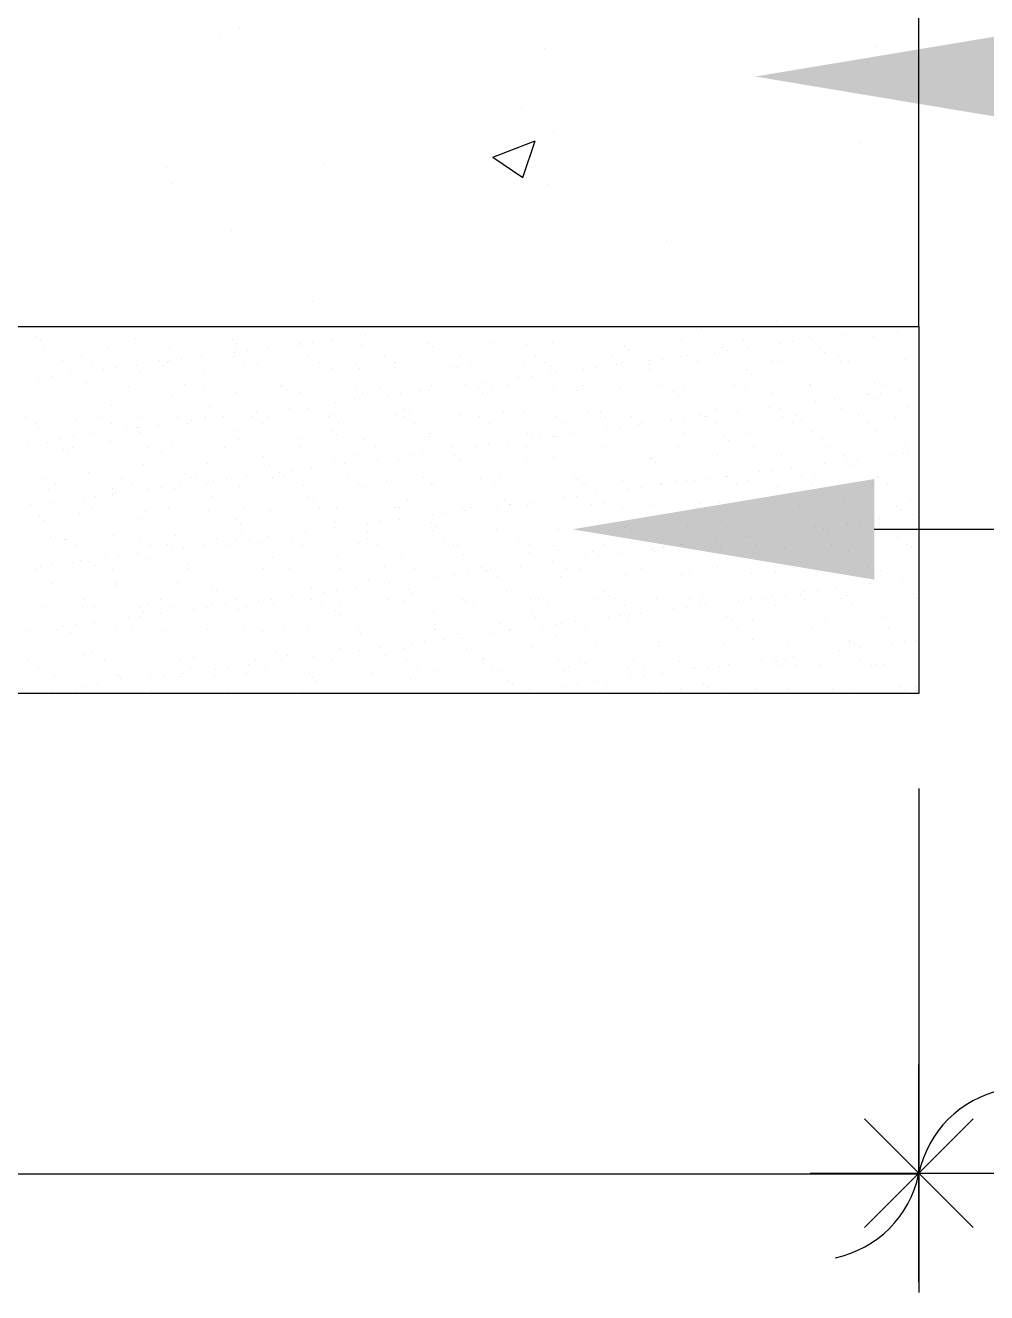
# Model space of a CAD drawing. Header units: metres. Extents: x 516 to 666, y 54 to 108.
# Drawn here: x 596.6788 to 597.009, y 86.6293 to 87.0648 of the extents above; entities that cross this region are included whole.
import ezdxf

# ---------------------------------------------------------------- set-up
doc = ezdxf.new("R2010")
doc.units = ezdxf.units.M
doc.header["$LTSCALE"] = 30
doc.header["$MEASUREMENT"] = 0
doc.layers.get('0').update_dxf_attribs({"linetype": 'CONTINUOUS'})

# ---------------------------------------------------------------- blocks, each defined once
blk = doc.blocks.new('_Integral')
at = {"color": 0, "linetype": 'ByBlock', "lineweight": -2}
for centre, start, end in [((0.4449, -0.0913), 102, 168), ((-0.4449, 0.0913), 282, 348)]:
    blk.add_arc(centre, 0.4542, start, end, dxfattribs=at)

msp = doc.modelspace()

# ---------------------------------------------------------------- linework, layer by layer
for p, q in [((596.98572, 86.96133), (596.98572, 87.21826)), ((596.75231, 87.06378), (596.75231, 87.06378)), ((596.74567, 87.06153), (596.74567, 87.06153)), ((596.97077, 87.05761), (596.97077, 87.05761)), ((596.85704, 87.05682), (596.85704, 87.05682)), ((596.9684, 87.05212), (596.9684, 87.05212)), ((596.84911, 87.03672), (596.84911, 87.03672)), ((596.86013, 87.02785), (596.86013, 87.02785)), ((596.83939, 87.0195), (596.854, 87.02511)), ((596.84974, 87.0125), (596.85397, 87.02511)), ((596.96524, 87.02466), (596.96524, 87.02466)), ((596.83939, 87.0195), (596.84977, 87.0125)), ((596.72745, 87.01584), (596.72745, 87.01584)), ((596.78112, 87.01745), (596.78112, 87.01745)), ((596.72889, 87.01058), (596.72889, 87.01058)), ((596.85813, 87.00997), (596.85813, 87.00997)), ((596.74978, 86.99433), (596.74978, 86.99433)), ((596.8991, 86.99092), (596.8991, 86.99092)), ((596.77743, 86.97003), (596.77743, 86.97003)), ((596.937, 86.96292), (596.937, 86.96292)), ((595.9055, 86.96133), (596.98572, 86.96133)), ((596.68267, 86.95779), (596.68267, 86.95779)), ((596.6953, 86.96126), (596.6953, 86.96126)), ((596.79563, 86.95832), (596.79563, 86.95832)), ((596.79998, 86.9589), (596.79998, 86.9589)), ((596.80676, 86.95979), (596.80676, 86.95979)), ((596.8181, 86.96128), (596.8181, 86.96128)), ((596.91112, 86.96064), (596.91112, 86.96064)), ((596.94346, 86.96131), (596.94346, 86.96131)), ((596.94815, 86.95749), (596.94815, 86.95749)), ((596.96056, 86.95843), (596.96056, 86.95843)), ((596.96491, 86.959), (596.96491, 86.959)), ((596.96999, 86.95777), (596.96999, 86.95777)), ((596.97169, 86.9599), (596.97169, 86.9599)), ((596.97685, 86.96102), (596.97685, 86.96102)), ((596.97839, 86.95961), (596.97839, 86.95961)), ((596.98572, 86.96133), (596.98572, 86.83523)), ((596.68421, 86.95639), (596.68421, 86.95639)), ((596.68524, 86.95354), (596.68524, 86.95354)), ((596.70708, 86.95381), (596.70708, 86.95381)), ((596.71655, 86.95706), (596.71655, 86.95706)), ((596.72843, 86.95371), (596.72843, 86.95371)), ((596.74994, 86.95677), (596.74994, 86.95677)), ((596.75097, 86.95452), (596.75097, 86.95452)), ((596.75148, 86.95536), (596.75148, 86.95536)), ((596.75505, 86.95298), (596.75505, 86.95298)), ((596.76184, 86.95387), (596.76184, 86.95387)), ((596.77281, 86.9548), (596.77281, 86.9548)), ((596.77317, 86.95537), (596.77317, 86.95537)), ((596.77752, 86.95594), (596.77752, 86.95594)), ((596.78383, 86.95603), (596.78383, 86.95603)), ((596.7843, 86.95683), (596.7843, 86.95683)), ((596.79416, 86.9547), (596.79416, 86.9547)), ((596.81669, 86.95551), (596.81669, 86.95551)), ((596.81722, 86.95575), (596.81722, 86.95575)), ((596.81876, 86.95434), (596.81876, 86.95434)), ((596.83854, 86.95579), (596.83854, 86.95579)), ((596.8511, 86.95501), (596.8511, 86.95501)), ((596.85988, 86.95569), (596.85988, 86.95569)), ((596.88242, 86.9565), (596.88242, 86.9565)), ((596.88449, 86.95472), (596.88449, 86.95472)), ((596.88603, 86.95331), (596.88603, 86.95331)), ((596.90427, 86.95678), (596.90427, 86.95678)), ((596.91838, 86.95398), (596.91838, 86.95398)), ((596.91998, 86.95309), (596.91998, 86.95309)), ((596.92561, 86.95668), (596.92561, 86.95668)), ((596.92677, 86.95398), (596.92677, 86.95398)), ((596.9381, 86.95547), (596.9381, 86.95547)), ((596.94245, 86.95605), (596.94245, 86.95605)), ((596.94923, 86.95694), (596.94923, 86.95694)), ((596.95177, 86.9537), (596.95177, 86.9537)), ((596.69147, 86.94973), (596.69147, 86.94973)), ((596.69823, 86.951), (596.69823, 86.951)), ((596.70175, 86.94876), (596.70175, 86.94876)), ((596.72421, 86.95105), (596.72421, 86.95105)), ((596.72486, 86.94945), (596.72486, 86.94945)), ((596.72773, 86.94881), (596.72773, 86.94881)), ((596.72825, 86.94945), (596.72825, 86.94945)), ((596.73259, 86.95002), (596.73259, 86.95002)), ((596.73937, 86.95092), (596.73937, 86.95092)), ((596.7502, 86.95109), (596.7502, 86.95109)), ((596.75071, 86.95241), (596.75071, 86.95241)), ((596.75372, 86.94885), (596.75372, 86.94885)), ((596.75874, 86.94871), (596.75874, 86.94871)), ((596.77619, 86.95114), (596.77619, 86.95114)), ((596.77971, 86.9489), (596.77971, 86.9489)), ((596.80217, 86.95119), (596.80217, 86.95119)), ((596.80569, 86.94895), (596.80569, 86.94895)), ((596.82816, 86.95124), (596.82816, 86.95124)), ((596.83168, 86.94899), (596.83168, 86.94899)), ((596.85415, 86.95128), (596.85415, 86.95128)), ((596.85767, 86.94904), (596.85767, 86.94904)), ((596.88014, 86.95133), (596.88014, 86.95133)), ((596.88365, 86.94909), (596.88365, 86.94909)), ((596.89318, 86.94956), (596.89318, 86.94956)), ((596.89752, 86.95013), (596.89752, 86.95013)), ((596.9043, 86.95102), (596.9043, 86.95102)), ((596.90612, 86.95138), (596.90612, 86.95138)), ((596.90964, 86.94914), (596.90964, 86.94914)), ((596.91555, 86.94896), (596.91555, 86.94896)), ((596.91564, 86.95252), (596.91564, 86.95252)), ((596.93211, 86.95143), (596.93211, 86.95143)), ((596.93563, 86.94918), (596.93563, 86.94918)), ((596.93739, 86.94923), (596.93739, 86.94923)), ((596.95331, 86.95229), (596.95331, 86.95229)), ((596.9581, 86.95147), (596.9581, 86.95147)), ((596.95874, 86.94913), (596.95874, 86.94913)), ((596.96161, 86.94923), (596.96161, 86.94923)), ((596.98128, 86.94994), (596.98128, 86.94994)), ((596.98408, 86.95152), (596.98408, 86.95152)), ((596.98565, 86.95296), (596.98565, 86.95296)), ((596.69445, 86.945), (596.69445, 86.945)), ((596.69583, 86.94518), (596.69583, 86.94518)), ((596.70578, 86.9465), (596.70578, 86.9465)), ((596.71013, 86.94707), (596.71013, 86.94707)), ((596.71691, 86.94796), (596.71691, 86.94796)), ((596.71836, 86.94599), (596.71836, 86.94599)), ((596.7264, 86.94804), (596.7264, 86.94804)), ((596.74021, 86.94627), (596.74021, 86.94627)), ((596.76155, 86.94617), (596.76155, 86.94617)), ((596.78409, 86.94698), (596.78409, 86.94698)), ((596.79213, 86.94842), (596.79213, 86.94842)), ((596.79367, 86.94701), (596.79367, 86.94701)), ((596.80594, 86.94726), (596.80594, 86.94726)), ((596.82602, 86.94768), (596.82602, 86.94768)), ((596.82728, 86.94715), (596.82728, 86.94715)), ((596.84982, 86.94797), (596.84982, 86.94797)), ((596.85938, 86.94511), (596.85938, 86.94511)), ((596.85941, 86.9474), (596.85941, 86.9474)), ((596.86095, 86.94599), (596.86095, 86.94599)), ((596.87071, 86.9466), (596.87071, 86.9466)), ((596.87166, 86.94825), (596.87166, 86.94825)), ((596.87506, 86.94717), (596.87506, 86.94717)), ((596.88184, 86.94807), (596.88184, 86.94807)), ((596.89301, 86.94814), (596.89301, 86.94814)), ((596.89329, 86.94666), (596.89329, 86.94666)), ((596.92668, 86.94637), (596.92668, 86.94637)), ((596.92822, 86.94496), (596.92822, 86.94496)), ((596.96057, 86.94563), (596.96057, 86.94563)), ((596.68332, 86.94354), (596.68332, 86.94354)), ((596.68767, 86.94411), (596.68767, 86.94411)), ((596.68843, 86.94064), (596.68843, 86.94064)), ((596.69977, 86.94212), (596.69977, 86.94212)), ((596.70131, 86.94071), (596.70131, 86.94071)), ((596.71441, 86.94069), (596.71441, 86.94069)), ((596.73366, 86.94138), (596.73366, 86.94138)), ((596.7404, 86.94074), (596.7404, 86.94074)), ((596.76639, 86.94078), (596.76639, 86.94078)), ((596.76705, 86.9411), (596.76705, 86.9411)), ((596.79238, 86.94083), (596.79238, 86.94083)), ((596.80093, 86.94036), (596.80093, 86.94036)), ((596.81836, 86.94088), (596.81836, 86.94088)), ((596.82579, 86.94069), (596.82579, 86.94069)), ((596.83013, 86.94126), (596.83013, 86.94126)), ((596.83432, 86.94007), (596.83432, 86.94007)), ((596.83692, 86.94215), (596.83692, 86.94215)), ((596.84435, 86.94092), (596.84435, 86.94092)), ((596.84825, 86.94365), (596.84825, 86.94365)), ((596.8526, 86.94422), (596.8526, 86.94422)), ((596.87034, 86.94097), (596.87034, 86.94097)), ((596.88295, 86.94042), (596.88295, 86.94042)), ((596.89632, 86.94102), (596.89632, 86.94102)), ((596.90479, 86.9407), (596.90479, 86.9407)), ((596.92231, 86.94107), (596.92231, 86.94107)), ((596.92614, 86.9406), (596.92614, 86.9406)), ((596.9483, 86.94111), (596.9483, 86.94111)), ((596.94868, 86.94141), (596.94868, 86.94141)), ((596.97052, 86.94169), (596.97052, 86.94169)), ((596.97428, 86.94116), (596.97428, 86.94116)), ((596.68576, 86.93746), (596.68576, 86.93746)), ((596.70761, 86.93774), (596.70761, 86.93774)), ((596.72895, 86.93763), (596.72895, 86.93763)), ((596.75149, 86.93845), (596.75149, 86.93845)), ((596.76859, 86.93969), (596.76859, 86.93969)), ((596.77333, 86.93872), (596.77333, 86.93872)), ((596.79199, 86.93624), (596.79199, 86.93624)), ((596.79468, 86.93862), (596.79468, 86.93862)), ((596.80333, 86.93773), (596.80333, 86.93773)), ((596.80767, 86.9383), (596.80767, 86.9383)), ((596.81446, 86.9392), (596.81446, 86.9392)), ((596.81722, 86.93943), (596.81722, 86.93943)), ((596.83586, 86.93866), (596.83586, 86.93866)), ((596.83906, 86.93971), (596.83906, 86.93971)), ((596.86041, 86.93961), (596.86041, 86.93961)), ((596.86821, 86.93934), (596.86821, 86.93934)), ((596.9016, 86.93905), (596.9016, 86.93905)), ((596.90314, 86.93764), (596.90314, 86.93764)), ((596.93548, 86.93831), (596.93548, 86.93831)), ((596.95692, 86.93635), (596.95692, 86.93635)), ((596.96826, 86.93784), (596.96826, 86.93784)), ((596.96887, 86.93802), (596.96887, 86.93802)), ((596.97041, 86.93661), (596.97041, 86.93661)), ((596.9726, 86.93841), (596.9726, 86.93841)), ((596.97939, 86.9393), (596.97939, 86.9393)), ((596.70857, 86.93406), (596.70857, 86.93406)), ((596.74196, 86.93377), (596.74196, 86.93377)), ((596.7435, 86.93236), (596.7435, 86.93236)), ((596.7584, 86.93182), (596.7584, 86.93182)), ((596.76275, 86.93239), (596.76275, 86.93239)), ((596.76953, 86.93328), (596.76953, 86.93328)), ((596.77585, 86.93304), (596.77585, 86.93304)), ((596.78087, 86.93477), (596.78087, 86.93477)), ((596.78521, 86.93535), (596.78521, 86.93535)), ((596.80924, 86.93275), (596.80924, 86.93275)), ((596.81078, 86.93134), (596.81078, 86.93134)), ((596.84312, 86.93201), (596.84312, 86.93201)), ((596.85035, 86.93189), (596.85035, 86.93189)), ((596.87219, 86.93217), (596.87219, 86.93217)), ((596.87651, 86.93172), (596.87651, 86.93172)), ((596.89354, 86.93206), (596.89354, 86.93206)), ((596.91608, 86.93288), (596.91608, 86.93288)), ((596.92333, 86.93192), (596.92333, 86.93192)), ((596.92768, 86.9325), (596.92768, 86.9325)), ((596.93446, 86.93339), (596.93446, 86.93339)), ((596.93792, 86.93315), (596.93792, 86.93315)), ((596.9458, 86.93488), (596.9458, 86.93488)), ((596.95014, 86.93545), (596.95014, 86.93545)), ((596.95927, 86.93305), (596.95927, 86.93305)), ((596.9818, 86.93386), (596.9818, 86.93386)), ((596.67898, 86.93006), (596.67898, 86.93006)), ((596.6825, 86.92781), (596.6825, 86.92781)), ((596.69635, 86.9291), (596.69635, 86.9291)), ((596.70497, 86.9301), (596.70497, 86.9301)), ((596.70849, 86.92786), (596.70849, 86.92786)), ((596.71889, 86.92991), (596.71889, 86.92991)), ((596.72461, 86.92737), (596.72461, 86.92737)), ((596.73095, 86.93015), (596.73095, 86.93015)), ((596.73447, 86.92791), (596.73447, 86.92791)), ((596.73594, 86.92886), (596.73594, 86.92886)), ((596.74028, 86.92943), (596.74028, 86.92943)), ((596.74073, 86.93019), (596.74073, 86.93019)), ((596.74707, 86.93032), (596.74707, 86.93032)), ((596.75694, 86.9302), (596.75694, 86.9302)), ((596.76046, 86.92796), (596.76046, 86.92796)), ((596.76208, 86.93009), (596.76208, 86.93009)), ((596.78293, 86.93025), (596.78293, 86.93025)), ((596.78462, 86.9309), (596.78462, 86.9309)), ((596.78645, 86.928), (596.78645, 86.928)), ((596.80646, 86.93118), (596.80646, 86.93118)), ((596.80891, 86.93029), (596.80891, 86.93029)), ((596.81243, 86.92805), (596.81243, 86.92805)), ((596.82781, 86.93108), (596.82781, 86.93108)), ((596.8349, 86.93034), (596.8349, 86.93034)), ((596.83842, 86.9281), (596.83842, 86.9281)), ((596.86089, 86.93039), (596.86089, 86.93039)), ((596.86441, 86.92815), (596.86441, 86.92815)), ((596.87805, 86.93031), (596.87805, 86.93031)), ((596.88687, 86.93043), (596.88687, 86.93043)), ((596.88954, 86.92747), (596.88954, 86.92747)), ((596.89039, 86.92819), (596.89039, 86.92819)), ((596.90087, 86.92897), (596.90087, 86.92897)), ((596.90521, 86.92954), (596.90521, 86.92954)), ((596.9104, 86.93099), (596.9104, 86.93099)), ((596.912, 86.93043), (596.912, 86.93043)), ((596.91286, 86.93048), (596.91286, 86.93048)), ((596.91638, 86.92824), (596.91638, 86.92824)), ((596.93885, 86.93053), (596.93885, 86.93053)), ((596.94237, 86.92829), (596.94237, 86.92829)), ((596.94379, 86.9307), (596.94379, 86.9307)), ((596.94532, 86.92929), (596.94532, 86.92929)), ((596.96484, 86.93058), (596.96484, 86.93058)), ((596.96835, 86.92833), (596.96835, 86.92833)), ((596.97767, 86.92996), (596.97767, 86.92996)), ((596.68349, 86.92674), (596.68349, 86.92674)), ((596.69102, 86.92294), (596.69102, 86.92294)), ((596.69536, 86.92352), (596.69536, 86.92352)), ((596.70214, 86.92441), (596.70214, 86.92441)), ((596.71348, 86.9259), (596.71348, 86.9259)), ((596.71688, 86.92645), (596.71688, 86.92645)), ((596.71782, 86.92647), (596.71782, 86.92647)), ((596.71842, 86.92504), (596.71842, 86.92504)), ((596.75076, 86.92571), (596.75076, 86.92571)), ((596.77386, 86.92264), (596.77386, 86.92264)), ((596.78415, 86.92542), (596.78415, 86.92542)), ((596.78569, 86.92402), (596.78569, 86.92402)), ((596.79521, 86.92254), (596.79521, 86.92254)), ((596.81775, 86.92335), (596.81775, 86.92335)), ((596.81804, 86.92469), (596.81804, 86.92469)), ((596.83959, 86.92363), (596.83959, 86.92363)), ((596.85143, 86.9244), (596.85143, 86.9244)), ((596.85296, 86.92299), (596.85296, 86.92299)), ((596.85595, 86.92305), (596.85595, 86.92305)), ((596.86029, 86.92362), (596.86029, 86.92362)), ((596.86094, 86.92353), (596.86094, 86.92353)), ((596.86707, 86.92452), (596.86707, 86.92452)), ((596.87841, 86.92601), (596.87841, 86.92601)), ((596.88275, 86.92658), (596.88275, 86.92658)), ((596.88347, 86.92434), (596.88347, 86.92434)), ((596.88531, 86.92366), (596.88531, 86.92366)), ((596.90532, 86.92462), (596.90532, 86.92462)), ((596.9187, 86.92338), (596.9187, 86.92338)), ((596.92666, 86.92452), (596.92666, 86.92452)), ((596.9492, 86.92533), (596.9492, 86.92533)), ((596.95258, 86.92264), (596.95258, 86.92264)), ((596.97105, 86.92561), (596.97105, 86.92561)), ((596.67968, 86.92145), (596.67968, 86.92145)), ((596.68629, 86.92138), (596.68629, 86.92138)), ((596.69179, 86.91913), (596.69179, 86.91913)), ((596.69517, 86.91974), (596.69517, 86.91974)), ((596.70813, 86.92166), (596.70813, 86.92166)), ((596.72115, 86.91979), (596.72115, 86.91979)), ((596.72568, 86.91839), (596.72568, 86.91839)), ((596.72948, 86.92155), (596.72948, 86.92155)), ((596.74714, 86.91984), (596.74714, 86.91984)), ((596.75202, 86.92237), (596.75202, 86.92237)), ((596.77313, 86.91989), (596.77313, 86.91989)), ((596.79911, 86.91993), (596.79911, 86.91993)), ((596.82215, 86.9186), (596.82215, 86.9186)), ((596.8251, 86.91998), (596.8251, 86.91998)), ((596.83348, 86.9201), (596.83348, 86.9201)), ((596.83783, 86.92067), (596.83783, 86.92067)), ((596.84461, 86.92156), (596.84461, 86.92156)), ((596.85109, 86.92003), (596.85109, 86.92003)), ((596.87708, 86.92007), (596.87708, 86.92007)), ((596.90306, 86.92012), (596.90306, 86.92012)), ((596.92024, 86.92197), (596.92024, 86.92197)), ((596.92905, 86.92017), (596.92905, 86.92017)), ((596.95504, 86.92022), (596.95504, 86.92022)), ((596.98102, 86.92026), (596.98102, 86.92026)), ((596.69333, 86.91772), (596.69333, 86.91772)), ((596.71942, 86.91383), (596.71942, 86.91383)), ((596.74126, 86.91411), (596.74126, 86.91411)), ((596.75907, 86.9181), (596.75907, 86.9181)), ((596.7606, 86.91669), (596.7606, 86.91669)), ((596.76261, 86.91401), (596.76261, 86.91401)), ((596.78514, 86.91482), (596.78514, 86.91482)), ((596.78856, 86.91418), (596.78856, 86.91418)), ((596.7929, 86.91475), (596.7929, 86.91475)), ((596.79295, 86.91736), (596.79295, 86.91736)), ((596.79969, 86.91565), (596.79969, 86.91565)), ((596.80699, 86.9151), (596.80699, 86.9151)), ((596.81102, 86.91714), (596.81102, 86.91714)), ((596.81537, 86.91771), (596.81537, 86.91771)), ((596.82634, 86.91708), (596.82634, 86.91708)), ((596.82788, 86.91567), (596.82788, 86.91567)), ((596.82833, 86.915), (596.82833, 86.915)), ((596.85087, 86.91581), (596.85087, 86.91581)), ((596.86022, 86.91634), (596.86022, 86.91634)), ((596.87272, 86.91609), (596.87272, 86.91609)), ((596.89362, 86.91605), (596.89362, 86.91605)), ((596.89406, 86.91599), (596.89406, 86.91599)), ((596.89515, 86.91464), (596.89515, 86.91464)), ((596.9166, 86.9168), (596.9166, 86.9168)), ((596.9275, 86.91531), (596.9275, 86.91531)), ((596.93844, 86.91708), (596.93844, 86.91708)), ((596.95349, 86.91429), (596.95349, 86.91429)), ((596.95783, 86.91486), (596.95783, 86.91486)), ((596.95979, 86.91697), (596.95979, 86.91697)), ((596.96089, 86.91503), (596.96089, 86.91503)), ((596.96462, 86.91575), (596.96462, 86.91575)), ((596.97595, 86.91725), (596.97595, 86.91725)), ((596.9803, 86.91782), (596.9803, 86.91782)), ((596.98233, 86.91779), (596.98233, 86.91779)), ((596.69688, 86.91302), (596.69688, 86.91302)), ((596.70059, 86.91106), (596.70059, 86.91106)), ((596.73398, 86.91078), (596.73398, 86.91078)), ((596.75476, 86.90973), (596.75476, 86.90973)), ((596.7661, 86.91122), (596.7661, 86.91122)), ((596.76786, 86.91004), (596.76786, 86.91004)), ((596.77044, 86.9118), (596.77044, 86.9118)), ((596.77722, 86.91269), (596.77722, 86.91269)), ((596.80126, 86.90975), (596.80126, 86.90975)), ((596.84164, 86.90944), (596.84164, 86.90944)), ((596.86763, 86.90949), (596.86763, 86.90949)), ((596.89361, 86.90954), (596.89361, 86.90954)), ((596.9196, 86.90959), (596.9196, 86.90959)), ((596.91969, 86.90984), (596.91969, 86.90984)), ((596.93103, 86.91133), (596.93103, 86.91133)), ((596.93537, 86.9119), (596.93537, 86.9119)), ((596.94215, 86.9128), (596.94215, 86.9128)), ((596.94559, 86.90963), (596.94559, 86.90963)), ((596.96243, 86.91362), (596.96243, 86.91362)), ((596.97157, 86.90968), (596.97157, 86.90968)), ((596.97157, 86.90953), (596.97157, 86.90953)), ((596.68572, 86.90916), (596.68572, 86.90916)), ((596.68681, 86.9053), (596.68681, 86.9053)), ((596.68924, 86.90692), (596.68924, 86.90692)), ((596.70866, 86.90558), (596.70866, 86.90558)), ((596.71171, 86.90921), (596.71171, 86.90921)), ((596.71523, 86.90697), (596.71523, 86.90697)), ((596.72117, 86.90531), (596.72117, 86.90531)), ((596.72552, 86.90588), (596.72552, 86.90588)), ((596.73, 86.90548), (596.73, 86.90548)), ((596.7323, 86.90677), (596.7323, 86.90677)), ((596.73552, 86.90937), (596.73552, 86.90937)), ((596.73769, 86.90925), (596.73769, 86.90925)), ((596.74121, 86.90701), (596.74121, 86.90701)), ((596.74363, 86.90827), (596.74363, 86.90827)), ((596.74798, 86.90884), (596.74798, 86.90884)), ((596.75254, 86.90629), (596.75254, 86.90629)), ((596.76368, 86.9093), (596.76368, 86.9093)), ((596.7672, 86.90706), (596.7672, 86.90706)), ((596.77439, 86.90657), (596.77439, 86.90657)), ((596.78967, 86.90935), (596.78967, 86.90935)), ((596.79319, 86.90711), (596.79319, 86.90711)), ((596.79573, 86.90646), (596.79573, 86.90646)), ((596.80279, 86.90834), (596.80279, 86.90834)), ((596.81565, 86.9094), (596.81565, 86.9094)), ((596.81827, 86.90728), (596.81827, 86.90728)), ((596.81917, 86.90715), (596.81917, 86.90715)), ((596.83514, 86.90901), (596.83514, 86.90901)), ((596.84011, 86.90755), (596.84011, 86.90755)), ((596.84516, 86.9072), (596.84516, 86.9072)), ((596.86146, 86.90745), (596.86146, 86.90745)), ((596.86853, 86.90873), (596.86853, 86.90873)), ((596.87007, 86.90732), (596.87007, 86.90732)), ((596.87115, 86.90725), (596.87115, 86.90725)), ((596.884, 86.90826), (596.884, 86.90826)), ((596.8861, 86.90542), (596.8861, 86.90542)), ((596.89045, 86.90599), (596.89045, 86.90599)), ((596.89713, 86.9073), (596.89713, 86.9073)), ((596.89723, 86.90688), (596.89723, 86.90688)), ((596.90241, 86.90799), (596.90241, 86.90799)), ((596.90584, 86.90854), (596.90584, 86.90854)), ((596.90856, 86.90837), (596.90856, 86.90837)), ((596.91291, 86.90895), (596.91291, 86.90895)), ((596.92312, 86.90734), (596.92312, 86.90734)), ((596.92719, 86.90844), (596.92719, 86.90844)), ((596.93581, 86.9077), (596.93581, 86.9077)), ((596.93734, 86.90629), (596.93734, 86.90629)), ((596.94911, 86.90739), (596.94911, 86.90739)), ((596.94973, 86.90925), (596.94973, 86.90925)), ((596.96969, 86.90696), (596.96969, 86.90696)), ((596.97509, 86.90744), (596.97509, 86.90744)), ((596.68738, 86.90086), (596.68738, 86.90086)), ((596.69871, 86.90235), (596.69871, 86.90235)), ((596.70305, 86.90292), (596.70305, 86.90292)), ((596.7089, 86.90345), (596.7089, 86.90345)), ((596.70984, 86.90382), (596.70984, 86.90382)), ((596.71043, 86.90204), (596.71043, 86.90204)), ((596.74278, 86.90271), (596.74278, 86.90271)), ((596.77617, 86.90243), (596.77617, 86.90243)), ((596.77771, 86.90102), (596.77771, 86.90102)), ((596.81005, 86.90169), (596.81005, 86.90169)), ((596.84344, 86.9014), (596.84344, 86.9014)), ((596.85231, 86.90097), (596.85231, 86.90097)), ((596.86364, 86.90246), (596.86364, 86.90246)), ((596.86798, 86.90303), (596.86798, 86.90303)), ((596.87477, 86.90392), (596.87477, 86.90392)), ((596.91713, 86.90072), (596.91713, 86.90072)), ((596.93897, 86.901), (596.93897, 86.901)), ((596.96032, 86.90089), (596.96032, 86.90089)), ((596.98285, 86.90171), (596.98285, 86.90171)), ((596.68059, 86.89997), (596.68059, 86.89997)), ((596.6974, 86.89694), (596.6974, 86.89694)), ((596.70191, 86.89885), (596.70191, 86.89885)), ((596.71994, 86.89775), (596.71994, 86.89775)), ((596.72789, 86.8989), (596.72789, 86.8989)), ((596.74178, 86.89803), (596.74178, 86.89803)), ((596.75388, 86.89894), (596.75388, 86.89894)), ((596.76313, 86.89793), (596.76313, 86.89793)), ((596.77987, 86.89899), (596.77987, 86.89899)), ((596.78567, 86.89874), (596.78567, 86.89874)), ((596.80585, 86.89904), (596.80585, 86.89904)), ((596.80751, 86.89902), (596.80751, 86.89902)), ((596.81872, 86.89655), (596.81872, 86.89655)), ((596.82306, 86.89712), (596.82306, 86.89712)), ((596.82886, 86.89892), (596.82886, 86.89892)), ((596.82984, 86.89801), (596.82984, 86.89801)), ((596.83184, 86.89908), (596.83184, 86.89908)), ((596.84118, 86.8995), (596.84118, 86.8995)), ((596.84498, 86.89999), (596.84498, 86.89999)), ((596.84552, 86.90007), (596.84552, 86.90007)), ((596.8514, 86.89973), (596.8514, 86.89973)), ((596.85783, 86.89913), (596.85783, 86.89913)), ((596.87324, 86.90001), (596.87324, 86.90001)), ((596.87733, 86.90067), (596.87733, 86.90067)), ((596.88381, 86.89918), (596.88381, 86.89918)), ((596.89459, 86.89991), (596.89459, 86.89991)), ((596.9098, 86.89923), (596.9098, 86.89923)), ((596.91072, 86.90038), (596.91072, 86.90038)), ((596.91226, 86.89897), (596.91226, 86.89897)), ((596.93579, 86.89927), (596.93579, 86.89927)), ((596.9446, 86.89964), (596.9446, 86.89964)), ((596.96178, 86.89932), (596.96178, 86.89932)), ((596.97799, 86.89935), (596.97799, 86.89935)), ((596.97953, 86.89794), (596.97953, 86.89794)), ((596.98365, 86.89665), (596.98365, 86.89665)), ((596.68381, 86.89613), (596.68381, 86.89613)), ((596.68535, 86.89472), (596.68535, 86.89472)), ((596.71769, 86.89539), (596.71769, 86.89539)), ((596.75108, 86.8951), (596.75108, 86.8951)), ((596.75262, 86.89369), (596.75262, 86.89369)), ((596.78492, 86.8921), (596.78492, 86.8921)), ((596.78497, 86.89437), (596.78497, 86.89437)), ((596.79625, 86.89359), (596.79625, 86.89359)), ((596.8006, 86.89416), (596.8006, 86.89416)), ((596.80738, 86.89505), (596.80738, 86.89505)), ((596.81836, 86.89408), (596.81836, 86.89408)), ((596.8199, 86.89267), (596.8199, 86.89267)), ((596.85224, 86.89334), (596.85224, 86.89334)), ((596.88453, 86.89218), (596.88453, 86.89218)), ((596.88563, 86.89305), (596.88563, 86.89305)), ((596.90637, 86.89246), (596.90637, 86.89246)), ((596.91952, 86.89232), (596.91952, 86.89232)), ((596.92772, 86.89236), (596.92772, 86.89236)), ((596.94985, 86.8922), (596.94985, 86.8922)), ((596.95025, 86.89317), (596.95025, 86.89317)), ((596.95291, 86.89203), (596.95291, 86.89203)), ((596.96118, 86.8937), (596.96118, 86.8937)), ((596.96553, 86.89427), (596.96553, 86.89427)), ((596.9721, 86.89345), (596.9721, 86.89345)), ((596.97231, 86.89516), (596.97231, 86.89516)), ((596.68734, 86.88922), (596.68734, 86.88922)), ((596.69246, 86.88826), (596.69246, 86.88826)), ((596.69261, 86.88807), (596.69261, 86.88807)), ((596.70918, 86.8895), (596.70918, 86.8895)), ((596.71845, 86.88831), (596.71845, 86.88831)), ((596.726, 86.88778), (596.726, 86.88778)), ((596.73053, 86.8894), (596.73053, 86.8894)), ((596.74443, 86.88836), (596.74443, 86.88836)), ((596.75133, 86.88767), (596.75133, 86.88767)), ((596.75307, 86.89021), (596.75307, 86.89021)), ((596.75567, 86.88825), (596.75567, 86.88825)), ((596.76246, 86.88914), (596.76246, 86.88914)), ((596.77042, 86.88841), (596.77042, 86.88841)), ((596.77379, 86.89063), (596.77379, 86.89063)), ((596.77491, 86.89049), (596.77491, 86.89049)), ((596.77813, 86.8912), (596.77813, 86.8912)), ((596.79626, 86.89038), (596.79626, 86.89038)), ((596.79641, 86.88845), (596.79641, 86.88845)), ((596.8188, 86.8912), (596.8188, 86.8912)), ((596.82239, 86.8885), (596.82239, 86.8885)), ((596.84064, 86.89148), (596.84064, 86.89148)), ((596.84838, 86.88855), (596.84838, 86.88855)), ((596.86199, 86.89137), (596.86199, 86.89137)), ((596.87437, 86.88859), (596.87437, 86.88859)), ((596.88717, 86.89165), (596.88717, 86.89165)), ((596.90035, 86.88864), (596.90035, 86.88864)), ((596.91626, 86.88778), (596.91626, 86.88778)), ((596.9206, 86.88835), (596.9206, 86.88835)), ((596.92634, 86.88869), (596.92634, 86.88869)), ((596.92739, 86.88925), (596.92739, 86.88925)), ((596.93872, 86.89074), (596.93872, 86.89074)), ((596.94306, 86.89131), (596.94306, 86.89131)), ((596.95233, 86.88874), (596.95233, 86.88874)), ((596.95445, 86.89062), (596.95445, 86.89062)), ((596.97831, 86.88878), (596.97831, 86.88878)), ((596.69598, 86.88602), (596.69598, 86.88602)), ((596.72196, 86.88607), (596.72196, 86.88607)), ((596.72754, 86.88637), (596.72754, 86.88637)), ((596.72887, 86.88472), (596.72887, 86.88472)), ((596.73321, 86.88529), (596.73321, 86.88529)), ((596.73999, 86.88618), (596.73999, 86.88618)), ((596.74795, 86.88612), (596.74795, 86.88612)), ((596.75988, 86.88704), (596.75988, 86.88704)), ((596.77394, 86.88616), (596.77394, 86.88616)), ((596.79327, 86.88676), (596.79327, 86.88676)), ((596.79481, 86.88535), (596.79481, 86.88535)), ((596.79993, 86.88621), (596.79993, 86.88621)), ((596.82591, 86.88626), (596.82591, 86.88626)), ((596.82716, 86.88602), (596.82716, 86.88602)), ((596.8519, 86.88631), (596.8519, 86.88631)), ((596.85192, 86.88365), (596.85192, 86.88365)), ((596.86055, 86.88573), (596.86055, 86.88573)), ((596.86209, 86.88432), (596.86209, 86.88432)), ((596.87377, 86.88393), (596.87377, 86.88393)), ((596.87789, 86.88635), (596.87789, 86.88635)), ((596.88246, 86.88333), (596.88246, 86.88333)), ((596.8938, 86.88482), (596.8938, 86.88482)), ((596.89443, 86.88499), (596.89443, 86.88499)), ((596.89511, 86.88383), (596.89511, 86.88383)), ((596.89814, 86.8854), (596.89814, 86.8854)), ((596.90387, 86.8864), (596.90387, 86.8864)), ((596.90492, 86.88629), (596.90492, 86.88629)), ((596.91765, 86.88464), (596.91765, 86.88464)), ((596.92782, 86.88471), (596.92782, 86.88471)), ((596.92936, 86.8833), (596.92936, 86.8833)), ((596.92986, 86.88645), (596.92986, 86.88645)), ((596.9395, 86.88492), (596.9395, 86.88492)), ((596.95585, 86.88649), (596.95585, 86.88649)), ((596.96084, 86.88482), (596.96084, 86.88482)), ((596.96171, 86.88397), (596.96171, 86.88397)), ((596.98183, 86.88654), (596.98183, 86.88654)), ((596.98338, 86.88563), (596.98338, 86.88563)), ((596.68829, 86.87937), (596.68829, 86.87937)), ((596.69507, 86.88027), (596.69507, 86.88027)), ((596.69793, 86.88086), (596.69793, 86.88086)), ((596.70091, 86.88046), (596.70091, 86.88046)), ((596.70245, 86.87905), (596.70245, 86.87905)), ((596.7064, 86.88176), (596.7064, 86.88176)), ((596.71075, 86.88233), (596.71075, 86.88233)), ((596.71753, 86.88322), (596.71753, 86.88322)), ((596.72047, 86.88167), (596.72047, 86.88167)), ((596.7348, 86.87972), (596.7348, 86.87972)), ((596.74231, 86.88195), (596.74231, 86.88195)), ((596.76366, 86.88185), (596.76366, 86.88185)), ((596.76819, 86.87943), (596.76819, 86.87943)), ((596.7862, 86.88266), (596.7862, 86.88266)), ((596.80804, 86.88294), (596.80804, 86.88294)), ((596.82939, 86.88284), (596.82939, 86.88284)), ((596.85322, 86.87948), (596.85322, 86.87948)), ((596.86, 86.88037), (596.86, 86.88037)), ((596.87133, 86.88187), (596.87133, 86.88187)), ((596.87568, 86.88244), (596.87568, 86.88244)), ((596.68266, 86.8779), (596.68266, 86.8779)), ((596.68394, 86.8788), (596.68394, 86.8788)), ((596.70865, 86.87795), (596.70865, 86.87795)), ((596.73463, 86.878), (596.73463, 86.878)), ((596.76062, 86.87805), (596.76062, 86.87805)), ((596.76973, 86.87802), (596.76973, 86.87802)), ((596.78661, 86.87809), (596.78661, 86.87809)), ((596.80207, 86.87869), (596.80207, 86.87869)), ((596.81259, 86.87814), (596.81259, 86.87814)), ((596.81932, 86.87512), (596.81932, 86.87512)), ((596.82641, 86.87595), (596.82641, 86.87595)), ((596.83075, 86.87652), (596.83075, 86.87652)), ((596.83546, 86.87841), (596.83546, 86.87841)), ((596.837, 86.877), (596.837, 86.877)), ((596.83754, 86.87742), (596.83754, 86.87742)), ((596.83858, 86.87819), (596.83858, 86.87819)), ((596.84117, 86.8754), (596.84117, 86.8754)), ((596.84887, 86.87891), (596.84887, 86.87891)), ((596.86251, 86.87529), (596.86251, 86.87529)), ((596.86457, 86.87824), (596.86457, 86.87824)), ((596.86935, 86.87767), (596.86935, 86.87767)), ((596.88505, 86.87611), (596.88505, 86.87611)), ((596.89055, 86.87828), (596.89055, 86.87828)), ((596.90274, 86.87738), (596.90274, 86.87738)), ((596.90428, 86.87597), (596.90428, 86.87597)), ((596.90689, 86.87638), (596.90689, 86.87638)), ((596.91654, 86.87833), (596.91654, 86.87833)), ((596.92824, 86.87628), (596.92824, 86.87628)), ((596.93662, 86.87664), (596.93662, 86.87664)), ((596.94253, 86.87838), (596.94253, 86.87838)), ((596.95078, 86.87709), (596.95078, 86.87709)), ((596.96851, 86.87842), (596.96851, 86.87842)), ((596.97001, 86.87636), (596.97001, 86.87636)), ((596.97155, 86.87495), (596.97155, 86.87495)), ((596.97262, 86.87737), (596.97262, 86.87737)), ((596.68787, 86.87314), (596.68787, 86.87314)), ((596.70971, 86.87342), (596.70971, 86.87342)), ((596.70971, 86.87239), (596.70971, 86.87239)), ((596.73106, 86.87332), (596.73106, 86.87332)), ((596.7431, 86.87211), (596.7431, 86.87211)), ((596.74464, 86.8707), (596.74464, 86.8707)), ((596.75359, 86.87413), (596.75359, 86.87413)), ((596.77544, 86.87441), (596.77544, 86.87441)), ((596.77699, 86.87137), (596.77699, 86.87137)), ((596.78583, 86.87061), (596.78583, 86.87061)), ((596.79261, 86.8715), (596.79261, 86.8715)), ((596.79678, 86.87431), (596.79678, 86.87431)), ((596.80395, 86.87299), (596.80395, 86.87299)), ((596.80829, 86.87357), (596.80829, 86.87357)), ((596.81038, 86.87108), (596.81038, 86.87108)), ((596.81507, 86.87446), (596.81507, 86.87446)), ((596.84426, 86.87034), (596.84426, 86.87034)), ((596.95076, 86.87072), (596.95076, 86.87072)), ((596.95754, 86.87161), (596.95754, 86.87161)), ((596.96888, 86.8731), (596.96888, 86.8731)), ((596.97322, 86.87367), (596.97322, 86.87367)), ((596.98, 86.87457), (596.98, 86.87457)), ((596.6992, 86.86737), (596.6992, 86.86737)), ((596.72519, 86.86742), (596.72519, 86.86742)), ((596.74284, 86.86587), (596.74284, 86.86587)), ((596.75117, 86.86746), (596.75117, 86.86746)), ((596.75902, 86.86708), (596.75902, 86.86708)), ((596.76337, 86.86765), (596.76337, 86.86765)), ((596.77015, 86.86855), (596.77015, 86.86855)), ((596.77716, 86.86751), (596.77716, 86.86751)), ((596.78148, 86.87004), (596.78148, 86.87004)), ((596.78672, 86.86658), (596.78672, 86.86658)), ((596.80315, 86.86756), (596.80315, 86.86756)), ((596.80856, 86.86686), (596.80856, 86.86686)), ((596.81192, 86.86967), (596.81192, 86.86967)), ((596.82913, 86.8676), (596.82913, 86.8676)), ((596.82991, 86.86676), (596.82991, 86.86676)), ((596.85245, 86.86757), (596.85245, 86.86757)), ((596.85512, 86.86765), (596.85512, 86.86765)), ((596.87429, 86.86785), (596.87429, 86.86785)), ((596.87765, 86.87006), (596.87765, 86.87006)), ((596.87919, 86.86865), (596.87919, 86.86865)), ((596.88111, 86.8677), (596.88111, 86.8677)), ((596.89564, 86.86775), (596.89564, 86.86775)), ((596.90709, 86.86775), (596.90709, 86.86775)), ((596.91154, 86.86932), (596.91154, 86.86932)), ((596.91818, 86.86856), (596.91818, 86.86856)), ((596.92395, 86.86719), (596.92395, 86.86719)), ((596.9283, 86.86776), (596.9283, 86.86776)), ((596.93308, 86.86779), (596.93308, 86.86779)), ((596.93508, 86.86865), (596.93508, 86.86865)), ((596.94002, 86.86884), (596.94002, 86.86884)), ((596.94493, 86.86903), (596.94493, 86.86903)), ((596.94641, 86.87015), (596.94641, 86.87015)), ((596.94647, 86.86762), (596.94647, 86.86762)), ((596.95907, 86.86784), (596.95907, 86.86784)), ((596.96137, 86.86874), (596.96137, 86.86874)), ((596.97881, 86.8683), (596.97881, 86.8683)), ((596.98391, 86.86955), (596.98391, 86.86955)), ((596.98505, 86.86789), (596.98505, 86.86789)), ((596.68463, 86.86507), (596.68463, 86.86507)), ((596.69845, 86.86478), (596.69845, 86.86478)), ((596.70272, 86.86513), (596.70272, 86.86513)), ((596.71802, 86.86478), (596.71802, 86.86478)), ((596.71844, 86.86174), (596.71844, 86.86174)), ((596.71956, 86.86337), (596.71956, 86.86337)), ((596.72099, 86.8656), (596.72099, 86.8656)), ((596.72523, 86.86263), (596.72523, 86.86263)), ((596.7287, 86.86517), (596.7287, 86.86517)), ((596.73656, 86.86412), (596.73656, 86.86412)), ((596.7409, 86.86469), (596.7409, 86.86469)), ((596.74769, 86.86559), (596.74769, 86.86559)), ((596.7519, 86.86405), (596.7519, 86.86405)), ((596.75469, 86.86522), (596.75469, 86.86522)), ((596.76418, 86.86577), (596.76418, 86.86577)), ((596.78068, 86.86527), (596.78068, 86.86527)), ((596.78529, 86.86376), (596.78529, 86.86376)), ((596.78683, 86.86235), (596.78683, 86.86235)), ((596.80666, 86.86532), (596.80666, 86.86532)), ((596.81918, 86.86302), (596.81918, 86.86302)), ((596.83265, 86.86536), (596.83265, 86.86536)), ((596.85257, 86.86273), (596.85257, 86.86273)), ((596.85864, 86.86541), (596.85864, 86.86541)), ((596.88337, 86.86185), (596.88337, 86.86185)), ((596.88463, 86.86546), (596.88463, 86.86546)), ((596.88645, 86.862), (596.88645, 86.862)), ((596.89016, 86.86274), (596.89016, 86.86274)), ((596.90149, 86.86423), (596.90149, 86.86423)), ((596.90583, 86.8648), (596.90583, 86.8648)), ((596.91061, 86.8655), (596.91061, 86.8655)), ((596.91262, 86.8657), (596.91262, 86.8657)), ((596.91984, 86.86171), (596.91984, 86.86171)), ((596.9366, 86.86555), (596.9366, 86.86555)), ((596.96259, 86.8656), (596.96259, 86.8656)), ((596.69164, 86.85821), (596.69164, 86.85821)), ((596.69293, 86.85746), (596.69293, 86.85746)), ((596.69598, 86.85878), (596.69598, 86.85878)), ((596.70276, 86.85967), (596.70276, 86.85967)), ((596.71023, 86.85734), (596.71023, 86.85734)), ((596.7141, 86.86117), (596.7141, 86.86117)), ((596.73158, 86.85724), (596.73158, 86.85724)), ((596.75412, 86.85805), (596.75412, 86.85805)), ((596.77596, 86.85833), (596.77596, 86.85833)), ((596.79335, 86.8572), (596.79335, 86.8572)), ((596.79731, 86.85823), (596.79731, 86.85823)), ((596.81933, 86.85724), (596.81933, 86.85724)), ((596.81985, 86.85904), (596.81985, 86.85904)), ((596.84169, 86.85932), (596.84169, 86.85932)), ((596.84532, 86.85729), (596.84532, 86.85729)), ((596.8541, 86.86132), (596.8541, 86.86132)), ((596.85657, 86.85832), (596.85657, 86.85832)), ((596.86091, 86.85889), (596.86091, 86.85889)), ((596.86304, 86.85921), (596.86304, 86.85921)), ((596.86769, 86.85978), (596.86769, 86.85978)), ((596.87131, 86.85734), (596.87131, 86.85734)), ((596.87903, 86.86127), (596.87903, 86.86127)), ((596.88558, 86.86003), (596.88558, 86.86003)), ((596.89729, 86.85739), (596.89729, 86.85739)), ((596.90742, 86.86031), (596.90742, 86.86031)), ((596.92138, 86.8603), (596.92138, 86.8603)), ((596.92328, 86.85743), (596.92328, 86.85743)), ((596.92877, 86.8602), (596.92877, 86.8602)), ((596.94927, 86.85748), (596.94927, 86.85748)), ((596.9513, 86.86102), (596.9513, 86.86102)), ((596.95373, 86.86097), (596.95373, 86.86097)), ((596.97315, 86.86129), (596.97315, 86.86129)), ((596.97525, 86.85753), (596.97525, 86.85753)), ((596.6803, 86.85672), (596.6803, 86.85672)), ((596.68839, 86.85706), (596.68839, 86.85706)), ((596.6894, 86.85701), (596.6894, 86.85701)), ((596.69447, 86.85605), (596.69447, 86.85605)), ((596.71539, 86.85706), (596.71539, 86.85706)), ((596.72682, 86.85672), (596.72682, 86.85672)), ((596.74137, 86.8571), (596.74137, 86.8571)), ((596.76021, 86.85643), (596.76021, 86.85643)), ((596.76174, 86.85503), (596.76174, 86.85503)), ((596.76736, 86.85715), (596.76736, 86.85715)), ((596.79409, 86.8557), (596.79409, 86.8557)), ((596.81598, 86.85297), (596.81598, 86.85297)), ((596.82277, 86.85387), (596.82277, 86.85387)), ((596.82748, 86.85541), (596.82748, 86.85541)), ((596.82902, 86.854), (596.82902, 86.854)), ((596.8341, 86.85536), (596.8341, 86.85536)), ((596.83845, 86.85593), (596.83845, 86.85593)), ((596.84523, 86.85682), (596.84523, 86.85682)), ((596.86136, 86.85467), (596.86136, 86.85467)), ((596.89476, 86.85439), (596.89476, 86.85439)), ((596.89629, 86.85298), (596.89629, 86.85298)), ((596.92864, 86.85365), (596.92864, 86.85365)), ((596.96203, 86.85336), (596.96203, 86.85336)), ((596.98091, 86.85308), (596.98091, 86.85308)), ((596.98443, 86.85347), (596.98443, 86.85347)), ((596.69898, 86.8487), (596.69898, 86.8487)), ((596.70173, 86.8494), (596.70173, 86.8494)), ((596.72152, 86.84952), (596.72152, 86.84952)), ((596.73512, 86.84911), (596.73512, 86.84911)), ((596.74336, 86.8498), (596.74336, 86.8498)), ((596.76471, 86.84969), (596.76471, 86.84969)), ((596.78725, 86.85051), (596.78725, 86.85051)), ((596.78918, 86.84944), (596.78918, 86.84944)), ((596.79352, 86.85002), (596.79352, 86.85002)), ((596.80031, 86.85091), (596.80031, 86.85091)), ((596.80909, 86.85078), (596.80909, 86.85078)), ((596.81164, 86.8524), (596.81164, 86.8524)), ((596.83044, 86.85068), (596.83044, 86.85068)), ((596.85298, 86.85149), (596.85298, 86.85149)), ((596.87482, 86.85177), (596.87482, 86.85177)), ((596.89617, 86.85167), (596.89617, 86.85167)), ((596.9187, 86.85248), (596.9187, 86.85248)), ((596.94055, 86.85276), (596.94055, 86.85276)), ((596.95411, 86.84955), (596.95411, 86.84955)), ((596.95845, 86.85012), (596.95845, 86.85012)), ((596.96189, 86.85266), (596.96189, 86.85266)), ((596.96357, 86.85195), (596.96357, 86.85195)), ((596.96524, 86.85102), (596.96524, 86.85102)), ((596.97657, 86.85251), (596.97657, 86.85251)), ((596.67995, 86.84642), (596.67995, 86.84642)), ((596.68347, 86.84418), (596.68347, 86.84418)), ((596.70594, 86.84647), (596.70594, 86.84647)), ((596.70946, 86.84423), (596.70946, 86.84423)), ((596.73192, 86.84652), (596.73192, 86.84652)), ((596.73544, 86.84428), (596.73544, 86.84428)), ((596.73666, 86.8477), (596.73666, 86.8477)), ((596.7486, 86.8441), (596.7486, 86.8441)), ((596.75538, 86.845), (596.75538, 86.845)), ((596.75791, 86.84657), (596.75791, 86.84657)), ((596.76143, 86.84432), (596.76143, 86.84432)), ((596.76672, 86.84649), (596.76672, 86.84649)), ((596.769, 86.84837), (596.769, 86.84837)), ((596.77106, 86.84706), (596.77106, 86.84706)), ((596.77784, 86.84795), (596.77784, 86.84795)), ((596.7839, 86.84661), (596.7839, 86.84661)), ((596.78742, 86.84437), (596.78742, 86.84437)), ((596.8024, 86.84809), (596.8024, 86.84809)), ((596.80393, 86.84668), (596.80393, 86.84668)), ((596.80989, 86.84666), (596.80989, 86.84666)), ((596.8134, 86.84442), (596.8134, 86.84442)), ((596.83587, 86.84671), (596.83587, 86.84671)), ((596.83628, 86.84735), (596.83628, 86.84735)), ((596.83939, 86.84447), (596.83939, 86.84447)), ((596.86186, 86.84676), (596.86186, 86.84676)), ((596.86538, 86.84451), (596.86538, 86.84451)), ((596.86967, 86.84706), (596.86967, 86.84706)), ((596.87121, 86.84565), (596.87121, 86.84565)), ((596.88785, 86.8468), (596.88785, 86.8468)), ((596.89136, 86.84456), (596.89136, 86.84456)), ((596.90355, 86.84632), (596.90355, 86.84632)), ((596.90795, 86.84423), (596.90795, 86.84423)), ((596.91353, 86.84421), (596.91353, 86.84421)), ((596.91383, 86.84685), (596.91383, 86.84685)), ((596.91735, 86.84461), (596.91735, 86.84461)), ((596.92031, 86.8451), (596.92031, 86.8451)), ((596.92929, 86.84412), (596.92929, 86.84412)), ((596.93165, 86.84659), (596.93165, 86.84659)), ((596.93599, 86.84717), (596.93599, 86.84717)), ((596.93695, 86.84604), (596.93695, 86.84604)), ((596.93848, 86.84463), (596.93848, 86.84463)), ((596.93982, 86.8469), (596.93982, 86.8469)), ((596.94277, 86.84806), (596.94277, 86.84806)), ((596.94334, 86.84466), (596.94334, 86.84466)), ((596.95183, 86.84494), (596.95183, 86.84494)), ((596.96581, 86.84694), (596.96581, 86.84694)), ((596.96933, 86.8447), (596.96933, 86.8447)), ((596.97083, 86.8453), (596.97083, 86.8453)), ((596.97367, 86.84521), (596.97367, 86.84521)), ((596.68892, 86.84098), (596.68892, 86.84098)), ((596.71004, 86.84179), (596.71004, 86.84179)), ((596.71076, 86.84126), (596.71076, 86.84126)), ((596.71157, 86.84038), (596.71157, 86.84038)), ((596.72179, 86.84057), (596.72179, 86.84057)), ((596.72614, 86.84114), (596.72614, 86.84114)), ((596.73211, 86.84116), (596.73211, 86.84116)), ((596.73292, 86.84204), (596.73292, 86.84204)), ((596.74392, 86.84105), (596.74392, 86.84105)), ((596.74425, 86.84353), (596.74425, 86.84353)), ((596.75465, 86.84197), (596.75465, 86.84197)), ((596.77649, 86.84225), (596.77649, 86.84225)), ((596.77731, 86.84076), (596.77731, 86.84076)), ((596.79784, 86.84215), (596.79784, 86.84215)), ((596.81119, 86.84002), (596.81119, 86.84002)), ((596.82037, 86.84296), (596.82037, 86.84296)), ((596.84222, 86.84324), (596.84222, 86.84324)), ((596.84459, 86.83974), (596.84459, 86.83974)), ((596.86356, 86.84314), (596.86356, 86.84314)), ((596.8861, 86.84395), (596.8861, 86.84395)), ((596.88672, 86.84068), (596.88672, 86.84068)), ((596.89107, 86.84125), (596.89107, 86.84125)), ((596.89785, 86.84215), (596.89785, 86.84215)), ((596.90918, 86.84364), (596.90918, 86.84364)), ((596.688, 86.83612), (596.688, 86.83612)), ((596.69614, 86.83611), (596.69614, 86.83611)), ((596.69933, 86.83762), (596.69933, 86.83762)), ((596.70367, 86.83819), (596.70367, 86.83819)), ((596.71046, 86.83908), (596.71046, 86.83908)), ((596.72213, 86.83616), (596.72213, 86.83616)), ((596.74811, 86.83621), (596.74811, 86.83621)), ((596.7741, 86.83625), (596.7741, 86.83625)), ((596.77885, 86.83935), (596.77885, 86.83935)), ((596.80009, 86.8363), (596.80009, 86.8363)), ((596.82607, 86.83635), (596.82607, 86.83635)), ((596.84612, 86.83833), (596.84612, 86.83833)), ((596.85206, 86.8364), (596.85206, 86.8364)), ((596.85292, 86.83623), (596.85292, 86.83623)), ((596.8535, 86.83541), (596.8535, 86.83541)), ((596.86426, 86.83772), (596.86426, 86.83772)), ((596.8686, 86.8383), (596.8686, 86.8383)), ((596.87534, 86.83569), (596.87534, 86.83569)), ((596.87539, 86.83919), (596.87539, 86.83919)), ((596.87805, 86.83644), (596.87805, 86.83644)), ((596.87847, 86.839), (596.87847, 86.839)), ((596.89669, 86.83559), (596.89669, 86.83559)), ((596.90403, 86.83649), (596.90403, 86.83649)), ((596.91186, 86.83871), (596.91186, 86.83871)), ((596.9134, 86.8373), (596.9134, 86.8373)), ((596.91923, 86.8364), (596.91923, 86.8364)), ((596.93002, 86.83654), (596.93002, 86.83654)), ((596.94107, 86.83668), (596.94107, 86.83668)), ((596.94574, 86.83797), (596.94574, 86.83797)), ((596.95601, 86.83658), (596.95601, 86.83658)), ((596.96242, 86.83658), (596.96242, 86.83658)), ((596.97913, 86.83769), (596.97913, 86.83769)), ((596.98067, 86.83628), (596.98067, 86.83628)), ((596.98199, 86.83663), (596.98199, 86.83663)), ((596.98496, 86.83739), (596.98496, 86.83739)), ((596.98572, 86.83523), (595.9055, 86.83523)), ((596.84614, 86.83534), (596.84614, 86.83534)), ((596.98572, 86.80258), (596.98572, 86.62927)), ((596.98577, 86.63303), (596.98577, 86.70765)), ((596.96712, 86.65168), (597.00442, 86.68899)), ((596.96712, 86.68899), (597.00442, 86.65168)), ((595.9055, 86.67009), (596.98572, 86.67009)), ((596.94846, 86.67034), (597.02308, 86.67034))]:
    msp.add_line(p, q)
msp.add_lwpolyline([(596.97044, 86.8916), (597.34424, 86.8916)])
for points in [[(597.03321, 87.02992), (596.92952, 87.0472), (597.03321, 87.06448)], [(596.97044, 86.87432), (596.86675, 86.8916), (596.97044, 86.90888)]]:
    msp.add_solid(points)

# ---------------------------------------------------------------- block references
at = {"xscale": 0.0816365447138948, "yscale": 0.0816365447138948, "zscale": 0.0816365447138948}
msp.add_blockref('_Integral', (596.98572, 86.67009), dxfattribs=at)

doc.saveas('drawing.dxf')
